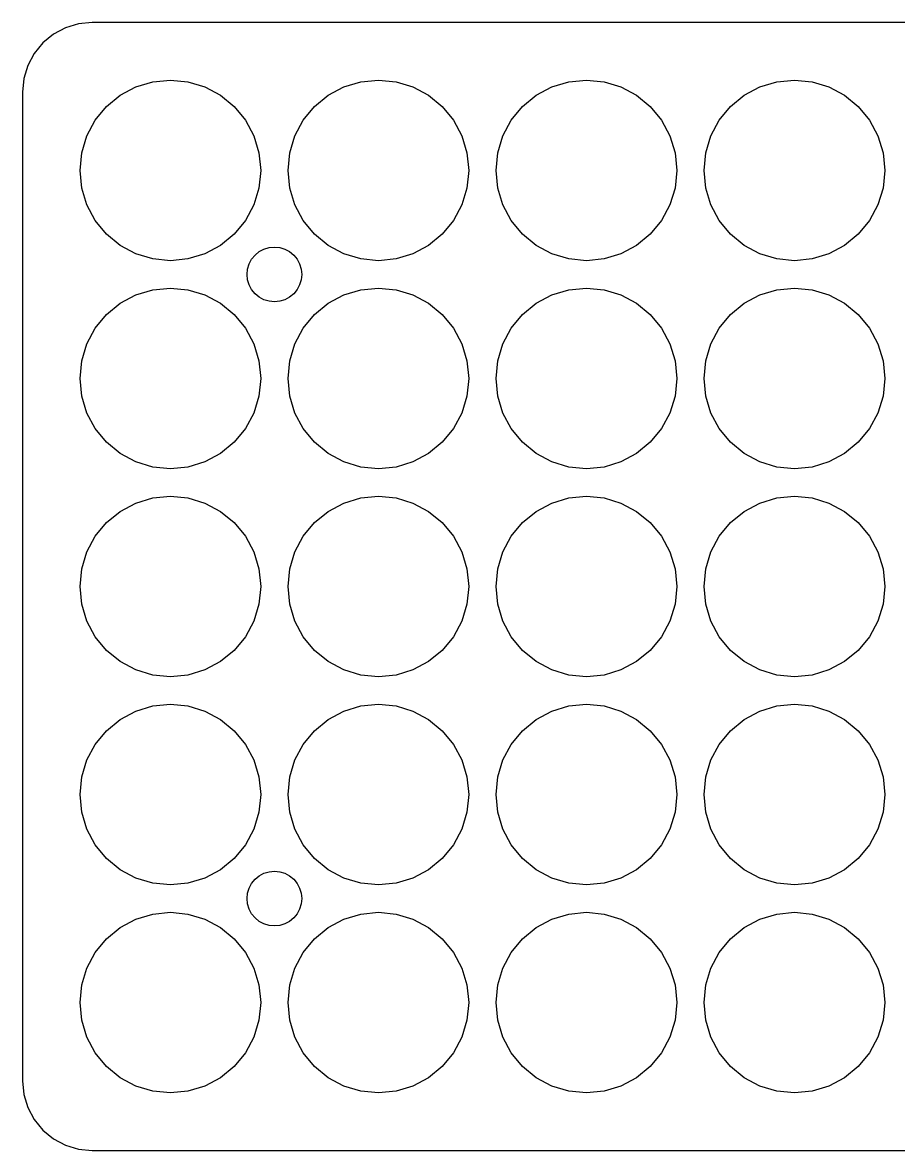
# Model space of a CAD drawing. Header units: metres. Extents: x 0 to 160, y 0 to 324.
# Drawn here: x 0 to 80, y 221 to 324 of the extents above; entities that cross this region are included whole.
import ezdxf

# ---------------------------------------------------------------- set-up
doc = ezdxf.new("R2010")
doc.units = ezdxf.units.M

msp = doc.modelspace()

# ---------------------------------------------------------------- linework, layer by layer
for p, q in [((3.91996, 323.517), (2.82213, 322.93)), ((5.11118, 323.878), (3.91996, 323.517)), ((6.35, 324), (5.11118, 323.878)), ((153.65, 324), (6.35, 324)), ((2.82213, 322.93), (1.85987, 322.14)), ((1.85987, 322.14), (1.07017, 321.178)), ((1.07017, 321.178), (0.48336, 320.08)), ((0.48336, 320.08), (0.12201, 318.889)), ((0.12201, 318.889), (0, 317.65)), ((10.3429, 318.122), (11.8905, 318.591)), ((11.8905, 318.591), (13.5, 318.75)), ((13.5, 318.75), (15.1095, 318.591)), ((15.1095, 318.591), (16.6571, 318.122)), ((29.3429, 318.122), (30.8905, 318.591)), ((30.8905, 318.591), (32.5, 318.75)), ((32.5, 318.75), (34.1095, 318.591)), ((34.1095, 318.591), (35.6571, 318.122)), ((48.3429, 318.122), (49.8905, 318.591)), ((49.8905, 318.591), (51.5, 318.75)), ((51.5, 318.75), (53.1095, 318.591)), ((53.1095, 318.591), (54.6571, 318.122)), ((67.3429, 318.122), (68.8905, 318.591)), ((68.8905, 318.591), (70.5, 318.75)), ((70.5, 318.75), (72.1095, 318.591)), ((72.1095, 318.591), (73.6571, 318.122)), ((0, 317.65), (0, 227.35)), ((7.66637, 316.334), (8.91655, 317.36)), ((8.91655, 317.36), (10.3429, 318.122)), ((16.6571, 318.122), (18.0835, 317.36)), ((18.0835, 317.36), (19.3336, 316.334)), ((26.6664, 316.334), (27.9165, 317.36)), ((27.9165, 317.36), (29.3429, 318.122)), ((35.6571, 318.122), (37.0835, 317.36)), ((37.0835, 317.36), (38.3336, 316.334)), ((45.6664, 316.334), (46.9165, 317.36)), ((46.9165, 317.36), (48.3429, 318.122)), ((54.6571, 318.122), (56.0835, 317.36)), ((56.0835, 317.36), (57.3336, 316.334)), ((64.6664, 316.334), (65.9165, 317.36)), ((65.9165, 317.36), (67.3429, 318.122)), ((73.6571, 318.122), (75.0835, 317.36)), ((75.0835, 317.36), (76.3336, 316.334)), ((6.64038, 315.083), (7.66637, 316.334)), ((19.3336, 316.334), (20.3596, 315.083)), ((25.6404, 315.083), (26.6664, 316.334)), ((38.3336, 316.334), (39.3596, 315.083)), ((44.6404, 315.083), (45.6664, 316.334)), ((57.3336, 316.334), (58.3596, 315.083)), ((63.6404, 315.083), (64.6664, 316.334)), ((76.3336, 316.334), (77.3596, 315.083)), ((5.87799, 313.657), (6.64038, 315.083)), ((20.3596, 315.083), (21.122, 313.657)), ((24.878, 313.657), (25.6404, 315.083)), ((39.3596, 315.083), (40.122, 313.657)), ((43.878, 313.657), (44.6404, 315.083)), ((58.3596, 315.083), (59.122, 313.657)), ((62.878, 313.657), (63.6404, 315.083)), ((77.3596, 315.083), (78.122, 313.657)), ((5.40852, 312.109), (5.87799, 313.657)), ((21.122, 313.657), (21.5915, 312.109)), ((24.4085, 312.109), (24.878, 313.657)), ((40.122, 313.657), (40.5915, 312.109)), ((43.4085, 312.109), (43.878, 313.657)), ((59.122, 313.657), (59.5915, 312.109)), ((62.4085, 312.109), (62.878, 313.657)), ((78.122, 313.657), (78.5915, 312.109)), ((5.25, 310.5), (5.40852, 312.109)), ((21.5915, 312.109), (21.75, 310.5)), ((24.25, 310.5), (24.4085, 312.109)), ((40.5915, 312.109), (40.75, 310.5)), ((43.25, 310.5), (43.4085, 312.109)), ((59.5915, 312.109), (59.75, 310.5)), ((62.25, 310.5), (62.4085, 312.109)), ((78.5915, 312.109), (78.75, 310.5)), ((5.40852, 308.891), (5.25, 310.5)), ((21.75, 310.5), (21.5915, 308.891)), ((24.4085, 308.891), (24.25, 310.5)), ((40.75, 310.5), (40.5915, 308.891)), ((43.4085, 308.891), (43.25, 310.5)), ((59.75, 310.5), (59.5915, 308.891)), ((62.4085, 308.891), (62.25, 310.5)), ((78.75, 310.5), (78.5915, 308.891)), ((5.87799, 307.343), (5.40852, 308.891)), ((21.5915, 308.891), (21.122, 307.343)), ((24.878, 307.343), (24.4085, 308.891)), ((40.5915, 308.891), (40.122, 307.343)), ((43.878, 307.343), (43.4085, 308.891)), ((59.5915, 308.891), (59.122, 307.343)), ((62.878, 307.343), (62.4085, 308.891)), ((78.5915, 308.891), (78.122, 307.343)), ((6.64038, 305.917), (5.87799, 307.343)), ((21.122, 307.343), (20.3596, 305.917)), ((25.6404, 305.917), (24.878, 307.343)), ((40.122, 307.343), (39.3596, 305.917)), ((44.6404, 305.917), (43.878, 307.343)), ((59.122, 307.343), (58.3596, 305.917)), ((63.6404, 305.917), (62.878, 307.343)), ((78.122, 307.343), (77.3596, 305.917)), ((7.66637, 304.666), (6.64038, 305.917)), ((20.3596, 305.917), (19.3336, 304.666)), ((26.6664, 304.666), (25.6404, 305.917)), ((39.3596, 305.917), (38.3336, 304.666)), ((45.6664, 304.666), (44.6404, 305.917)), ((58.3596, 305.917), (57.3336, 304.666)), ((64.6664, 304.666), (63.6404, 305.917)), ((77.3596, 305.917), (76.3336, 304.666)), ((8.91655, 303.64), (7.66637, 304.666)), ((19.3336, 304.666), (18.0835, 303.64)), ((27.9165, 303.64), (26.6664, 304.666)), ((38.3336, 304.666), (37.0835, 303.64)), ((46.9165, 303.64), (45.6664, 304.666)), ((57.3336, 304.666), (56.0835, 303.64)), ((65.9165, 303.64), (64.6664, 304.666)), ((76.3336, 304.666), (75.0835, 303.64)), ((10.3429, 302.878), (8.91655, 303.64)), ((11.8905, 302.409), (10.3429, 302.878)), ((16.6571, 302.878), (15.1095, 302.409)), ((18.0835, 303.64), (16.6571, 302.878)), ((21.2322, 302.768), (21.6111, 303.079)), ((21.6111, 303.079), (22.0433, 303.31)), ((22.0433, 303.31), (22.5123, 303.452)), ((22.5123, 303.452), (23, 303.5)), ((23, 303.5), (23.4877, 303.452)), ((23.4877, 303.452), (23.9567, 303.31)), ((23.9567, 303.31), (24.3889, 303.079)), ((24.3889, 303.079), (24.7678, 302.768)), ((29.3429, 302.878), (27.9165, 303.64)), ((30.8905, 302.409), (29.3429, 302.878)), ((35.6571, 302.878), (34.1095, 302.409)), ((37.0835, 303.64), (35.6571, 302.878)), ((48.3429, 302.878), (46.9165, 303.64)), ((49.8905, 302.409), (48.3429, 302.878)), ((54.6571, 302.878), (53.1095, 302.409)), ((56.0835, 303.64), (54.6571, 302.878)), ((67.3429, 302.878), (65.9165, 303.64)), ((68.8905, 302.409), (67.3429, 302.878)), ((73.6571, 302.878), (72.1095, 302.409)), ((75.0835, 303.64), (73.6571, 302.878)), ((13.5, 302.25), (11.8905, 302.409)), ((15.1095, 302.409), (13.5, 302.25)), ((20.548, 301.488), (20.6903, 301.957)), ((20.6903, 301.957), (20.9213, 302.389)), ((20.9213, 302.389), (21.2322, 302.768)), ((24.7678, 302.768), (25.0787, 302.389)), ((25.0787, 302.389), (25.3097, 301.957)), ((25.3097, 301.957), (25.452, 301.488)), ((32.5, 302.25), (30.8905, 302.409)), ((34.1095, 302.409), (32.5, 302.25)), ((51.5, 302.25), (49.8905, 302.409)), ((53.1095, 302.409), (51.5, 302.25)), ((70.5, 302.25), (68.8905, 302.409)), ((72.1095, 302.409), (70.5, 302.25)), ((20.5, 301), (20.548, 301.488)), ((20.548, 300.512), (20.5, 301)), ((25.452, 301.488), (25.5, 301)), ((25.5, 301), (25.452, 300.512)), ((11.8905, 299.591), (13.5, 299.75)), ((13.5, 299.75), (15.1095, 299.591)), ((20.6903, 300.043), (20.548, 300.512)), ((20.9213, 299.611), (20.6903, 300.043)), ((25.3097, 300.043), (25.0787, 299.611)), ((25.452, 300.512), (25.3097, 300.043)), ((30.8905, 299.591), (32.5, 299.75)), ((32.5, 299.75), (34.1095, 299.591)), ((49.8905, 299.591), (51.5, 299.75)), ((51.5, 299.75), (53.1095, 299.591)), ((68.8905, 299.591), (70.5, 299.75)), ((70.5, 299.75), (72.1095, 299.591)), ((8.91655, 298.36), (10.3429, 299.122)), ((10.3429, 299.122), (11.8905, 299.591)), ((15.1095, 299.591), (16.6571, 299.122)), ((16.6571, 299.122), (18.0835, 298.36)), ((21.2322, 299.232), (20.9213, 299.611)), ((21.6111, 298.921), (21.2322, 299.232)), ((22.0433, 298.69), (21.6111, 298.921)), ((24.3889, 298.921), (23.9567, 298.69)), ((24.7678, 299.232), (24.3889, 298.921)), ((25.0787, 299.611), (24.7678, 299.232)), ((27.9165, 298.36), (29.3429, 299.122)), ((29.3429, 299.122), (30.8905, 299.591)), ((34.1095, 299.591), (35.6571, 299.122)), ((35.6571, 299.122), (37.0835, 298.36)), ((46.9165, 298.36), (48.3429, 299.122)), ((48.3429, 299.122), (49.8905, 299.591)), ((53.1095, 299.591), (54.6571, 299.122)), ((54.6571, 299.122), (56.0835, 298.36)), ((65.9165, 298.36), (67.3429, 299.122)), ((67.3429, 299.122), (68.8905, 299.591)), ((72.1095, 299.591), (73.6571, 299.122)), ((73.6571, 299.122), (75.0835, 298.36)), ((7.66637, 297.334), (8.91655, 298.36)), ((18.0835, 298.36), (19.3336, 297.334)), ((22.5123, 298.548), (22.0433, 298.69)), ((23, 298.5), (22.5123, 298.548)), ((23.4877, 298.548), (23, 298.5)), ((23.9567, 298.69), (23.4877, 298.548)), ((26.6664, 297.334), (27.9165, 298.36)), ((37.0835, 298.36), (38.3336, 297.334)), ((45.6664, 297.334), (46.9165, 298.36)), ((56.0835, 298.36), (57.3336, 297.334)), ((64.6664, 297.334), (65.9165, 298.36)), ((75.0835, 298.36), (76.3336, 297.334)), ((6.64038, 296.083), (7.66637, 297.334)), ((19.3336, 297.334), (20.3596, 296.083)), ((25.6404, 296.083), (26.6664, 297.334)), ((38.3336, 297.334), (39.3596, 296.083)), ((44.6404, 296.083), (45.6664, 297.334)), ((57.3336, 297.334), (58.3596, 296.083)), ((63.6404, 296.083), (64.6664, 297.334)), ((76.3336, 297.334), (77.3596, 296.083)), ((5.87799, 294.657), (6.64038, 296.083)), ((20.3596, 296.083), (21.122, 294.657)), ((24.878, 294.657), (25.6404, 296.083)), ((39.3596, 296.083), (40.122, 294.657)), ((43.878, 294.657), (44.6404, 296.083)), ((58.3596, 296.083), (59.122, 294.657)), ((62.878, 294.657), (63.6404, 296.083)), ((77.3596, 296.083), (78.122, 294.657)), ((5.40852, 293.109), (5.87799, 294.657)), ((21.122, 294.657), (21.5915, 293.109)), ((24.4085, 293.109), (24.878, 294.657)), ((40.122, 294.657), (40.5915, 293.109)), ((43.4085, 293.109), (43.878, 294.657)), ((59.122, 294.657), (59.5915, 293.109)), ((62.4085, 293.109), (62.878, 294.657)), ((78.122, 294.657), (78.5915, 293.109)), ((5.25, 291.5), (5.40852, 293.109)), ((21.5915, 293.109), (21.75, 291.5)), ((24.25, 291.5), (24.4085, 293.109)), ((40.5915, 293.109), (40.75, 291.5)), ((43.25, 291.5), (43.4085, 293.109)), ((59.5915, 293.109), (59.75, 291.5)), ((62.25, 291.5), (62.4085, 293.109)), ((78.5915, 293.109), (78.75, 291.5)), ((5.40852, 289.891), (5.25, 291.5)), ((21.75, 291.5), (21.5915, 289.891)), ((24.4085, 289.891), (24.25, 291.5)), ((40.75, 291.5), (40.5915, 289.891)), ((43.4085, 289.891), (43.25, 291.5)), ((59.75, 291.5), (59.5915, 289.891)), ((62.4085, 289.891), (62.25, 291.5)), ((78.75, 291.5), (78.5915, 289.891)), ((5.87799, 288.343), (5.40852, 289.891)), ((21.5915, 289.891), (21.122, 288.343)), ((24.878, 288.343), (24.4085, 289.891)), ((40.5915, 289.891), (40.122, 288.343)), ((43.878, 288.343), (43.4085, 289.891)), ((59.5915, 289.891), (59.122, 288.343)), ((62.878, 288.343), (62.4085, 289.891)), ((78.5915, 289.891), (78.122, 288.343)), ((6.64038, 286.917), (5.87799, 288.343)), ((21.122, 288.343), (20.3596, 286.917)), ((25.6404, 286.917), (24.878, 288.343)), ((40.122, 288.343), (39.3596, 286.917)), ((44.6404, 286.917), (43.878, 288.343)), ((59.122, 288.343), (58.3596, 286.917)), ((63.6404, 286.917), (62.878, 288.343)), ((78.122, 288.343), (77.3596, 286.917)), ((7.66637, 285.666), (6.64038, 286.917)), ((20.3596, 286.917), (19.3336, 285.666)), ((26.6664, 285.666), (25.6404, 286.917)), ((39.3596, 286.917), (38.3336, 285.666)), ((45.6664, 285.666), (44.6404, 286.917)), ((58.3596, 286.917), (57.3336, 285.666)), ((64.6664, 285.666), (63.6404, 286.917)), ((77.3596, 286.917), (76.3336, 285.666)), ((8.91655, 284.64), (7.66637, 285.666)), ((19.3336, 285.666), (18.0835, 284.64)), ((27.9165, 284.64), (26.6664, 285.666)), ((38.3336, 285.666), (37.0835, 284.64)), ((46.9165, 284.64), (45.6664, 285.666)), ((57.3336, 285.666), (56.0835, 284.64)), ((65.9165, 284.64), (64.6664, 285.666)), ((76.3336, 285.666), (75.0835, 284.64)), ((10.3429, 283.878), (8.91655, 284.64)), ((18.0835, 284.64), (16.6571, 283.878)), ((29.3429, 283.878), (27.9165, 284.64)), ((37.0835, 284.64), (35.6571, 283.878)), ((48.3429, 283.878), (46.9165, 284.64)), ((56.0835, 284.64), (54.6571, 283.878)), ((67.3429, 283.878), (65.9165, 284.64)), ((75.0835, 284.64), (73.6571, 283.878)), ((11.8905, 283.409), (10.3429, 283.878)), ((13.5, 283.25), (11.8905, 283.409)), ((15.1095, 283.409), (13.5, 283.25)), ((16.6571, 283.878), (15.1095, 283.409)), ((30.8905, 283.409), (29.3429, 283.878)), ((32.5, 283.25), (30.8905, 283.409)), ((34.1095, 283.409), (32.5, 283.25)), ((35.6571, 283.878), (34.1095, 283.409)), ((49.8905, 283.409), (48.3429, 283.878)), ((51.5, 283.25), (49.8905, 283.409)), ((53.1095, 283.409), (51.5, 283.25)), ((54.6571, 283.878), (53.1095, 283.409)), ((68.8905, 283.409), (67.3429, 283.878)), ((70.5, 283.25), (68.8905, 283.409)), ((72.1095, 283.409), (70.5, 283.25)), ((73.6571, 283.878), (72.1095, 283.409)), ((10.3429, 280.122), (11.8905, 280.591)), ((11.8905, 280.591), (13.5, 280.75)), ((13.5, 280.75), (15.1095, 280.591)), ((15.1095, 280.591), (16.6571, 280.122)), ((29.3429, 280.122), (30.8905, 280.591)), ((30.8905, 280.591), (32.5, 280.75)), ((32.5, 280.75), (34.1095, 280.591)), ((34.1095, 280.591), (35.6571, 280.122)), ((48.3429, 280.122), (49.8905, 280.591)), ((49.8905, 280.591), (51.5, 280.75)), ((51.5, 280.75), (53.1095, 280.591)), ((53.1095, 280.591), (54.6571, 280.122)), ((67.3429, 280.122), (68.8905, 280.591)), ((68.8905, 280.591), (70.5, 280.75)), ((70.5, 280.75), (72.1095, 280.591)), ((72.1095, 280.591), (73.6571, 280.122)), ((7.66637, 278.334), (8.91655, 279.36)), ((8.91655, 279.36), (10.3429, 280.122)), ((16.6571, 280.122), (18.0835, 279.36)), ((18.0835, 279.36), (19.3336, 278.334)), ((26.6664, 278.334), (27.9165, 279.36)), ((27.9165, 279.36), (29.3429, 280.122)), ((35.6571, 280.122), (37.0835, 279.36)), ((37.0835, 279.36), (38.3336, 278.334)), ((45.6664, 278.334), (46.9165, 279.36)), ((46.9165, 279.36), (48.3429, 280.122)), ((54.6571, 280.122), (56.0835, 279.36)), ((56.0835, 279.36), (57.3336, 278.334)), ((64.6664, 278.334), (65.9165, 279.36)), ((65.9165, 279.36), (67.3429, 280.122)), ((73.6571, 280.122), (75.0835, 279.36)), ((75.0835, 279.36), (76.3336, 278.334)), ((6.64038, 277.083), (7.66637, 278.334)), ((19.3336, 278.334), (20.3596, 277.083)), ((25.6404, 277.083), (26.6664, 278.334)), ((38.3336, 278.334), (39.3596, 277.083)), ((44.6404, 277.083), (45.6664, 278.334)), ((57.3336, 278.334), (58.3596, 277.083)), ((63.6404, 277.083), (64.6664, 278.334)), ((76.3336, 278.334), (77.3596, 277.083)), ((5.87799, 275.657), (6.64038, 277.083)), ((20.3596, 277.083), (21.122, 275.657)), ((24.878, 275.657), (25.6404, 277.083)), ((39.3596, 277.083), (40.122, 275.657)), ((43.878, 275.657), (44.6404, 277.083)), ((58.3596, 277.083), (59.122, 275.657)), ((62.878, 275.657), (63.6404, 277.083)), ((77.3596, 277.083), (78.122, 275.657)), ((5.40852, 274.109), (5.87799, 275.657)), ((21.122, 275.657), (21.5915, 274.109)), ((24.4085, 274.109), (24.878, 275.657)), ((40.122, 275.657), (40.5915, 274.109)), ((43.4085, 274.109), (43.878, 275.657)), ((59.122, 275.657), (59.5915, 274.109)), ((62.4085, 274.109), (62.878, 275.657)), ((78.122, 275.657), (78.5915, 274.109)), ((5.25, 272.5), (5.40852, 274.109)), ((21.5915, 274.109), (21.75, 272.5)), ((24.25, 272.5), (24.4085, 274.109)), ((40.5915, 274.109), (40.75, 272.5)), ((43.25, 272.5), (43.4085, 274.109)), ((59.5915, 274.109), (59.75, 272.5)), ((62.25, 272.5), (62.4085, 274.109)), ((78.5915, 274.109), (78.75, 272.5)), ((5.40852, 270.891), (5.25, 272.5)), ((21.75, 272.5), (21.5915, 270.891)), ((24.4085, 270.891), (24.25, 272.5)), ((40.75, 272.5), (40.5915, 270.891)), ((43.4085, 270.891), (43.25, 272.5)), ((59.75, 272.5), (59.5915, 270.891)), ((62.4085, 270.891), (62.25, 272.5)), ((78.75, 272.5), (78.5915, 270.891)), ((5.87799, 269.343), (5.40852, 270.891)), ((21.5915, 270.891), (21.122, 269.343)), ((24.878, 269.343), (24.4085, 270.891)), ((40.5915, 270.891), (40.122, 269.343)), ((43.878, 269.343), (43.4085, 270.891)), ((59.5915, 270.891), (59.122, 269.343)), ((62.878, 269.343), (62.4085, 270.891)), ((78.5915, 270.891), (78.122, 269.343)), ((6.64038, 267.917), (5.87799, 269.343)), ((21.122, 269.343), (20.3596, 267.917)), ((25.6404, 267.917), (24.878, 269.343)), ((40.122, 269.343), (39.3596, 267.917)), ((44.6404, 267.917), (43.878, 269.343)), ((59.122, 269.343), (58.3596, 267.917)), ((63.6404, 267.917), (62.878, 269.343)), ((78.122, 269.343), (77.3596, 267.917)), ((7.66637, 266.666), (6.64038, 267.917)), ((20.3596, 267.917), (19.3336, 266.666)), ((26.6664, 266.666), (25.6404, 267.917)), ((39.3596, 267.917), (38.3336, 266.666)), ((45.6664, 266.666), (44.6404, 267.917)), ((58.3596, 267.917), (57.3336, 266.666)), ((64.6664, 266.666), (63.6404, 267.917)), ((77.3596, 267.917), (76.3336, 266.666)), ((8.91655, 265.64), (7.66637, 266.666)), ((19.3336, 266.666), (18.0835, 265.64)), ((27.9165, 265.64), (26.6664, 266.666)), ((38.3336, 266.666), (37.0835, 265.64)), ((46.9165, 265.64), (45.6664, 266.666)), ((57.3336, 266.666), (56.0835, 265.64)), ((65.9165, 265.64), (64.6664, 266.666)), ((76.3336, 266.666), (75.0835, 265.64)), ((10.3429, 264.878), (8.91655, 265.64)), ((11.8905, 264.409), (10.3429, 264.878)), ((16.6571, 264.878), (15.1095, 264.409)), ((18.0835, 265.64), (16.6571, 264.878)), ((29.3429, 264.878), (27.9165, 265.64)), ((30.8905, 264.409), (29.3429, 264.878)), ((35.6571, 264.878), (34.1095, 264.409)), ((37.0835, 265.64), (35.6571, 264.878)), ((48.3429, 264.878), (46.9165, 265.64)), ((49.8905, 264.409), (48.3429, 264.878)), ((54.6571, 264.878), (53.1095, 264.409)), ((56.0835, 265.64), (54.6571, 264.878)), ((67.3429, 264.878), (65.9165, 265.64)), ((68.8905, 264.409), (67.3429, 264.878)), ((73.6571, 264.878), (72.1095, 264.409)), ((75.0835, 265.64), (73.6571, 264.878)), ((13.5, 264.25), (11.8905, 264.409)), ((15.1095, 264.409), (13.5, 264.25)), ((32.5, 264.25), (30.8905, 264.409)), ((34.1095, 264.409), (32.5, 264.25)), ((51.5, 264.25), (49.8905, 264.409)), ((53.1095, 264.409), (51.5, 264.25)), ((70.5, 264.25), (68.8905, 264.409)), ((72.1095, 264.409), (70.5, 264.25)), ((11.8905, 261.591), (13.5, 261.75)), ((13.5, 261.75), (15.1095, 261.591)), ((30.8905, 261.591), (32.5, 261.75)), ((32.5, 261.75), (34.1095, 261.591)), ((49.8905, 261.591), (51.5, 261.75)), ((51.5, 261.75), (53.1095, 261.591)), ((68.8905, 261.591), (70.5, 261.75)), ((70.5, 261.75), (72.1095, 261.591)), ((8.91655, 260.36), (10.3429, 261.122)), ((10.3429, 261.122), (11.8905, 261.591)), ((15.1095, 261.591), (16.6571, 261.122)), ((16.6571, 261.122), (18.0835, 260.36)), ((27.9165, 260.36), (29.3429, 261.122)), ((29.3429, 261.122), (30.8905, 261.591)), ((34.1095, 261.591), (35.6571, 261.122)), ((35.6571, 261.122), (37.0835, 260.36)), ((46.9165, 260.36), (48.3429, 261.122)), ((48.3429, 261.122), (49.8905, 261.591)), ((53.1095, 261.591), (54.6571, 261.122)), ((54.6571, 261.122), (56.0835, 260.36)), ((65.9165, 260.36), (67.3429, 261.122)), ((67.3429, 261.122), (68.8905, 261.591)), ((72.1095, 261.591), (73.6571, 261.122)), ((73.6571, 261.122), (75.0835, 260.36)), ((7.66637, 259.334), (8.91655, 260.36)), ((18.0835, 260.36), (19.3336, 259.334)), ((26.6664, 259.334), (27.9165, 260.36)), ((37.0835, 260.36), (38.3336, 259.334)), ((45.6664, 259.334), (46.9165, 260.36)), ((56.0835, 260.36), (57.3336, 259.334)), ((64.6664, 259.334), (65.9165, 260.36)), ((75.0835, 260.36), (76.3336, 259.334)), ((6.64038, 258.083), (7.66637, 259.334)), ((19.3336, 259.334), (20.3596, 258.083)), ((25.6404, 258.083), (26.6664, 259.334)), ((38.3336, 259.334), (39.3596, 258.083)), ((44.6404, 258.083), (45.6664, 259.334)), ((57.3336, 259.334), (58.3596, 258.083)), ((63.6404, 258.083), (64.6664, 259.334)), ((76.3336, 259.334), (77.3596, 258.083)), ((5.87799, 256.657), (6.64038, 258.083)), ((20.3596, 258.083), (21.122, 256.657)), ((24.878, 256.657), (25.6404, 258.083)), ((39.3596, 258.083), (40.122, 256.657)), ((43.878, 256.657), (44.6404, 258.083)), ((58.3596, 258.083), (59.122, 256.657)), ((62.878, 256.657), (63.6404, 258.083)), ((77.3596, 258.083), (78.122, 256.657)), ((5.40852, 255.109), (5.87799, 256.657)), ((21.122, 256.657), (21.5915, 255.109)), ((24.4085, 255.109), (24.878, 256.657)), ((40.122, 256.657), (40.5915, 255.109)), ((43.4085, 255.109), (43.878, 256.657)), ((59.122, 256.657), (59.5915, 255.109)), ((62.4085, 255.109), (62.878, 256.657)), ((78.122, 256.657), (78.5915, 255.109)), ((5.25, 253.5), (5.40852, 255.109)), ((21.5915, 255.109), (21.75, 253.5)), ((24.25, 253.5), (24.4085, 255.109)), ((40.5915, 255.109), (40.75, 253.5)), ((43.25, 253.5), (43.4085, 255.109)), ((59.5915, 255.109), (59.75, 253.5)), ((62.25, 253.5), (62.4085, 255.109)), ((78.5915, 255.109), (78.75, 253.5)), ((5.40852, 251.891), (5.25, 253.5)), ((21.75, 253.5), (21.5915, 251.891)), ((24.4085, 251.891), (24.25, 253.5)), ((40.75, 253.5), (40.5915, 251.891)), ((43.4085, 251.891), (43.25, 253.5)), ((59.75, 253.5), (59.5915, 251.891)), ((62.4085, 251.891), (62.25, 253.5)), ((78.75, 253.5), (78.5915, 251.891)), ((5.87799, 250.343), (5.40852, 251.891)), ((21.5915, 251.891), (21.122, 250.343)), ((24.878, 250.343), (24.4085, 251.891)), ((40.5915, 251.891), (40.122, 250.343)), ((43.878, 250.343), (43.4085, 251.891)), ((59.5915, 251.891), (59.122, 250.343)), ((62.878, 250.343), (62.4085, 251.891)), ((78.5915, 251.891), (78.122, 250.343)), ((6.64038, 248.917), (5.87799, 250.343)), ((21.122, 250.343), (20.3596, 248.917)), ((25.6404, 248.917), (24.878, 250.343)), ((40.122, 250.343), (39.3596, 248.917)), ((44.6404, 248.917), (43.878, 250.343)), ((59.122, 250.343), (58.3596, 248.917)), ((63.6404, 248.917), (62.878, 250.343)), ((78.122, 250.343), (77.3596, 248.917)), ((7.66637, 247.666), (6.64038, 248.917)), ((20.3596, 248.917), (19.3336, 247.666)), ((26.6664, 247.666), (25.6404, 248.917)), ((39.3596, 248.917), (38.3336, 247.666)), ((45.6664, 247.666), (44.6404, 248.917)), ((58.3596, 248.917), (57.3336, 247.666)), ((64.6664, 247.666), (63.6404, 248.917)), ((77.3596, 248.917), (76.3336, 247.666)), ((8.91655, 246.64), (7.66637, 247.666)), ((19.3336, 247.666), (18.0835, 246.64)), ((27.9165, 246.64), (26.6664, 247.666)), ((38.3336, 247.666), (37.0835, 246.64)), ((46.9165, 246.64), (45.6664, 247.666)), ((57.3336, 247.666), (56.0835, 246.64)), ((65.9165, 246.64), (64.6664, 247.666)), ((76.3336, 247.666), (75.0835, 246.64)), ((10.3429, 245.878), (8.91655, 246.64)), ((18.0835, 246.64), (16.6571, 245.878)), ((21.6111, 246.079), (22.0433, 246.31)), ((22.0433, 246.31), (22.5123, 246.452)), ((22.5123, 246.452), (23, 246.5)), ((23, 246.5), (23.4877, 246.452)), ((23.4877, 246.452), (23.9567, 246.31)), ((23.9567, 246.31), (24.3889, 246.079)), ((29.3429, 245.878), (27.9165, 246.64)), ((37.0835, 246.64), (35.6571, 245.878)), ((48.3429, 245.878), (46.9165, 246.64)), ((56.0835, 246.64), (54.6571, 245.878)), ((67.3429, 245.878), (65.9165, 246.64)), ((75.0835, 246.64), (73.6571, 245.878)), ((11.8905, 245.409), (10.3429, 245.878)), ((13.5, 245.25), (11.8905, 245.409)), ((15.1095, 245.409), (13.5, 245.25)), ((16.6571, 245.878), (15.1095, 245.409)), ((20.6903, 244.957), (20.9213, 245.389)), ((20.9213, 245.389), (21.2322, 245.768)), ((21.2322, 245.768), (21.6111, 246.079)), ((24.3889, 246.079), (24.7678, 245.768)), ((24.7678, 245.768), (25.0787, 245.389)), ((25.0787, 245.389), (25.3097, 244.957)), ((30.8905, 245.409), (29.3429, 245.878)), ((32.5, 245.25), (30.8905, 245.409)), ((34.1095, 245.409), (32.5, 245.25)), ((35.6571, 245.878), (34.1095, 245.409)), ((49.8905, 245.409), (48.3429, 245.878)), ((51.5, 245.25), (49.8905, 245.409)), ((53.1095, 245.409), (51.5, 245.25)), ((54.6571, 245.878), (53.1095, 245.409)), ((68.8905, 245.409), (67.3429, 245.878)), ((70.5, 245.25), (68.8905, 245.409)), ((72.1095, 245.409), (70.5, 245.25)), ((73.6571, 245.878), (72.1095, 245.409)), ((20.5, 244), (20.548, 244.488)), ((20.548, 244.488), (20.6903, 244.957)), ((25.3097, 244.957), (25.452, 244.488)), ((25.452, 244.488), (25.5, 244)), ((20.548, 243.512), (20.5, 244)), ((20.6903, 243.043), (20.548, 243.512)), ((25.452, 243.512), (25.3097, 243.043)), ((25.5, 244), (25.452, 243.512)), ((8.91655, 241.36), (10.3429, 242.122)), ((10.3429, 242.122), (11.8905, 242.591)), ((11.8905, 242.591), (13.5, 242.75)), ((13.5, 242.75), (15.1095, 242.591)), ((15.1095, 242.591), (16.6571, 242.122)), ((16.6571, 242.122), (18.0835, 241.36)), ((20.9213, 242.611), (20.6903, 243.043)), ((21.2322, 242.232), (20.9213, 242.611)), ((21.6111, 241.921), (21.2322, 242.232)), ((24.7678, 242.232), (24.3889, 241.921)), ((25.0787, 242.611), (24.7678, 242.232)), ((25.3097, 243.043), (25.0787, 242.611)), ((27.9165, 241.36), (29.3429, 242.122)), ((29.3429, 242.122), (30.8905, 242.591)), ((30.8905, 242.591), (32.5, 242.75)), ((32.5, 242.75), (34.1095, 242.591)), ((34.1095, 242.591), (35.6571, 242.122)), ((35.6571, 242.122), (37.0835, 241.36)), ((46.9165, 241.36), (48.3429, 242.122)), ((48.3429, 242.122), (49.8905, 242.591)), ((49.8905, 242.591), (51.5, 242.75)), ((51.5, 242.75), (53.1095, 242.591)), ((53.1095, 242.591), (54.6571, 242.122)), ((54.6571, 242.122), (56.0835, 241.36)), ((65.9165, 241.36), (67.3429, 242.122)), ((67.3429, 242.122), (68.8905, 242.591)), ((68.8905, 242.591), (70.5, 242.75)), ((70.5, 242.75), (72.1095, 242.591)), ((72.1095, 242.591), (73.6571, 242.122)), ((73.6571, 242.122), (75.0835, 241.36)), ((7.66637, 240.334), (8.91655, 241.36)), ((18.0835, 241.36), (19.3336, 240.334)), ((22.0433, 241.69), (21.6111, 241.921)), ((22.5123, 241.548), (22.0433, 241.69)), ((23, 241.5), (22.5123, 241.548)), ((23.4877, 241.548), (23, 241.5)), ((23.9567, 241.69), (23.4877, 241.548)), ((24.3889, 241.921), (23.9567, 241.69)), ((26.6664, 240.334), (27.9165, 241.36)), ((37.0835, 241.36), (38.3336, 240.334)), ((45.6664, 240.334), (46.9165, 241.36)), ((56.0835, 241.36), (57.3336, 240.334)), ((64.6664, 240.334), (65.9165, 241.36)), ((75.0835, 241.36), (76.3336, 240.334)), ((6.64038, 239.083), (7.66637, 240.334)), ((19.3336, 240.334), (20.3596, 239.083)), ((25.6404, 239.083), (26.6664, 240.334)), ((38.3336, 240.334), (39.3596, 239.083)), ((44.6404, 239.083), (45.6664, 240.334)), ((57.3336, 240.334), (58.3596, 239.083)), ((63.6404, 239.083), (64.6664, 240.334)), ((76.3336, 240.334), (77.3596, 239.083)), ((5.87799, 237.657), (6.64038, 239.083)), ((20.3596, 239.083), (21.122, 237.657)), ((24.878, 237.657), (25.6404, 239.083)), ((39.3596, 239.083), (40.122, 237.657)), ((43.878, 237.657), (44.6404, 239.083)), ((58.3596, 239.083), (59.122, 237.657)), ((62.878, 237.657), (63.6404, 239.083)), ((77.3596, 239.083), (78.122, 237.657)), ((5.40852, 236.109), (5.87799, 237.657)), ((21.122, 237.657), (21.5915, 236.109)), ((24.4085, 236.109), (24.878, 237.657)), ((40.122, 237.657), (40.5915, 236.109)), ((43.4085, 236.109), (43.878, 237.657)), ((59.122, 237.657), (59.5915, 236.109)), ((62.4085, 236.109), (62.878, 237.657)), ((78.122, 237.657), (78.5915, 236.109)), ((5.25, 234.5), (5.40852, 236.109)), ((21.5915, 236.109), (21.75, 234.5)), ((24.25, 234.5), (24.4085, 236.109)), ((40.5915, 236.109), (40.75, 234.5)), ((43.25, 234.5), (43.4085, 236.109)), ((59.5915, 236.109), (59.75, 234.5)), ((62.25, 234.5), (62.4085, 236.109)), ((78.5915, 236.109), (78.75, 234.5)), ((5.40852, 232.891), (5.25, 234.5)), ((21.75, 234.5), (21.5915, 232.891)), ((24.4085, 232.891), (24.25, 234.5)), ((40.75, 234.5), (40.5915, 232.891)), ((43.4085, 232.891), (43.25, 234.5)), ((59.75, 234.5), (59.5915, 232.891)), ((62.4085, 232.891), (62.25, 234.5)), ((78.75, 234.5), (78.5915, 232.891)), ((5.87799, 231.343), (5.40852, 232.891)), ((21.5915, 232.891), (21.122, 231.343)), ((24.878, 231.343), (24.4085, 232.891)), ((40.5915, 232.891), (40.122, 231.343)), ((43.878, 231.343), (43.4085, 232.891)), ((59.5915, 232.891), (59.122, 231.343)), ((62.878, 231.343), (62.4085, 232.891)), ((78.5915, 232.891), (78.122, 231.343)), ((6.64038, 229.917), (5.87799, 231.343)), ((21.122, 231.343), (20.3596, 229.917)), ((25.6404, 229.917), (24.878, 231.343)), ((40.122, 231.343), (39.3596, 229.917)), ((44.6404, 229.917), (43.878, 231.343)), ((59.122, 231.343), (58.3596, 229.917)), ((63.6404, 229.917), (62.878, 231.343)), ((78.122, 231.343), (77.3596, 229.917)), ((7.66637, 228.666), (6.64038, 229.917)), ((20.3596, 229.917), (19.3336, 228.666)), ((26.6664, 228.666), (25.6404, 229.917)), ((39.3596, 229.917), (38.3336, 228.666)), ((45.6664, 228.666), (44.6404, 229.917)), ((58.3596, 229.917), (57.3336, 228.666)), ((64.6664, 228.666), (63.6404, 229.917)), ((77.3596, 229.917), (76.3336, 228.666)), ((8.91655, 227.64), (7.66637, 228.666)), ((19.3336, 228.666), (18.0835, 227.64)), ((27.9165, 227.64), (26.6664, 228.666)), ((38.3336, 228.666), (37.0835, 227.64)), ((46.9165, 227.64), (45.6664, 228.666)), ((57.3336, 228.666), (56.0835, 227.64)), ((65.9165, 227.64), (64.6664, 228.666)), ((76.3336, 228.666), (75.0835, 227.64)), ((10.3429, 226.878), (8.91655, 227.64)), ((18.0835, 227.64), (16.6571, 226.878)), ((29.3429, 226.878), (27.9165, 227.64)), ((37.0835, 227.64), (35.6571, 226.878)), ((48.3429, 226.878), (46.9165, 227.64)), ((56.0835, 227.64), (54.6571, 226.878)), ((67.3429, 226.878), (65.9165, 227.64)), ((75.0835, 227.64), (73.6571, 226.878)), ((0, 227.35), (0.12201, 226.111)), ((11.8905, 226.409), (10.3429, 226.878)), ((16.6571, 226.878), (15.1095, 226.409)), ((30.8905, 226.409), (29.3429, 226.878)), ((35.6571, 226.878), (34.1095, 226.409)), ((49.8905, 226.409), (48.3429, 226.878)), ((54.6571, 226.878), (53.1095, 226.409)), ((68.8905, 226.409), (67.3429, 226.878)), ((73.6571, 226.878), (72.1095, 226.409)), ((0.12201, 226.111), (0.48336, 224.92)), ((13.5, 226.25), (11.8905, 226.409)), ((15.1095, 226.409), (13.5, 226.25)), ((32.5, 226.25), (30.8905, 226.409)), ((34.1095, 226.409), (32.5, 226.25)), ((51.5, 226.25), (49.8905, 226.409)), ((53.1095, 226.409), (51.5, 226.25)), ((70.5, 226.25), (68.8905, 226.409)), ((72.1095, 226.409), (70.5, 226.25)), ((0.48336, 224.92), (1.07017, 223.822)), ((1.07017, 223.822), (1.85987, 222.86)), ((1.85987, 222.86), (2.82213, 222.07)), ((2.82213, 222.07), (3.91996, 221.483)), ((3.91996, 221.483), (5.11118, 221.122)), ((5.11118, 221.122), (6.35, 221)), ((6.35, 221), (153.65, 221))]:
    msp.add_line(p, q)

doc.saveas('drawing.dxf')
